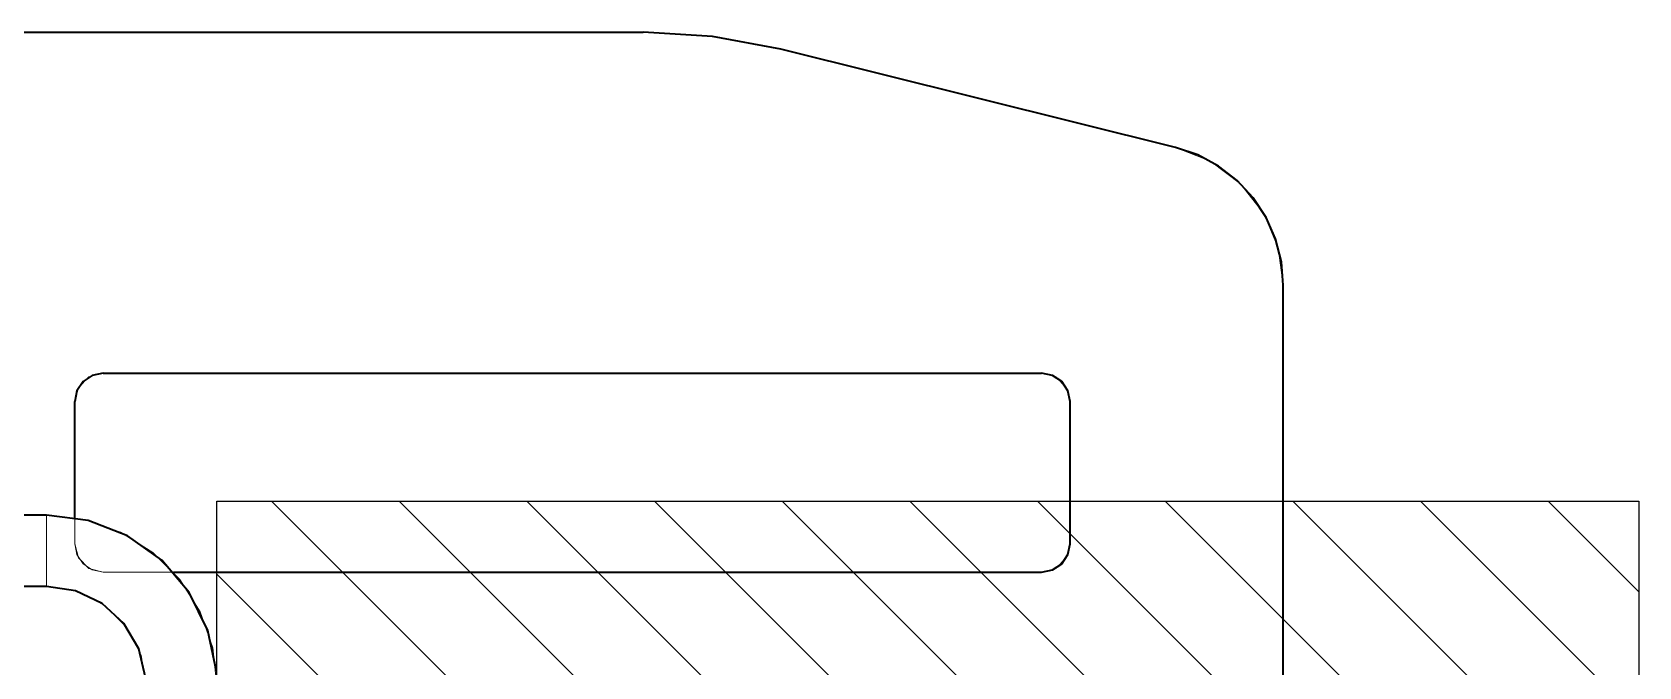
# Model space of a CAD drawing. Extents: x -442948 to -439736, y 420528 to 424220.
# Drawn here: x -441636.7 to -441580.2, y 423962.8 to 423985.1 of the extents above; entities that cross this region are included whole.
import ezdxf

# ---------------------------------------------------------------- set-up
doc = ezdxf.new("R2010")
doc.units = 0
doc.linetypes.add('DASHED2', pattern=[9.525, 6.35, -3.175])
for name, color, linetype, lineweight in [('GIZLI', 8, 'DASHED2', 18), ('GORUNEN', 7, 'Continuous', 35), ('TEGET', 8, 'Continuous', 18)]:
    doc.layers.add(name, color=color, linetype=linetype, lineweight=lineweight)

# ---------------------------------------------------------------- blocks, each defined once
blk = doc.blocks.new('DEDEDED')
h = blk.add_hatch()
h.set_pattern_fill('ANSI31', color=4)
h.paths.add_polyline_path([(-441706.168, 420552.951), (-441756.173, 420552.951), (-441756.173, 420517.951), (-441706.168, 420517.951)])
for p, q in [((-441706.168, 420552.951), (-441756.173, 420552.951)), ((-441756.173, 420552.951), (-441756.173, 420517.951)), ((-441706.168, 420517.951), (-441706.168, 420552.951))]:
    blk.add_line(p, q)

msp = doc.modelspace()

# ---------------------------------------------------------------- linework, layer by layer
at = {"layer": 'GIZLI', "color": 6}
for points in [[(-441765.196, 423985.116), (-441615.215, 423985.116)], [(-441610.377, 423984.522), (-441612.778, 423984.967), (-441615.215, 423985.116)], [(-441596.496, 423981.061), (-441610.377, 423984.522)], [(-441592.706, 423976.21), (-441592.881, 423977.521), (-441593.393, 423978.74), (-441594.207, 423979.782), (-441595.266, 423980.574), (-441596.496, 423981.061)], [(-441592.706, 423976.21), (-441592.706, 423940.116)], [(-441634.206, 423973.116), (-441634.706, 423972.982), (-441635.072, 423972.616), (-441635.206, 423972.116)], [(-441601.206, 423973.116), (-441634.206, 423973.116)], [(-441600.206, 423972.116), (-441600.34, 423972.616), (-441600.706, 423972.982), (-441601.206, 423973.116)], [(-441635.206, 423972.116), (-441635.206, 423967.116)], [(-441600.206, 423967.116), (-441600.206, 423972.116)], [(-441635.206, 423967.116), (-441635.206, 423968.032)], [(-441635.206, 423967.116), (-441635.072, 423966.616), (-441634.706, 423966.25), (-441634.206, 423966.116)], [(-441635.206, 423967.116), (-441635.129, 423966.733), (-441634.913, 423966.409), (-441634.589, 423966.193), (-441634.206, 423966.116)], [(-441601.206, 423966.116), (-441600.706, 423966.25), (-441600.34, 423966.616), (-441600.206, 423967.116)], [(-441634.206, 423966.116), (-441601.206, 423966.116)], [(-441634.206, 423966.116), (-441631.734, 423966.116)]]:
    msp.add_lwpolyline(points, dxfattribs=at)
at = {"layer": 'GIZLI', "color": 3}
for points in [[(-441636.206, 423968.116), (-441662.206, 423968.116)], [(-441630.206, 423962.116), (-441630.356, 423963.451), (-441630.8, 423964.719), (-441631.515, 423965.857), (-441632.465, 423966.807), (-441633.602, 423967.522), (-441634.871, 423967.966), (-441636.206, 423968.116)], [(-441636.206, 423965.616), (-441662.206, 423965.616)], [(-441632.706, 423962.116), (-441632.877, 423963.198), (-441633.374, 423964.173), (-441634.148, 423964.948), (-441635.124, 423965.445), (-441636.206, 423965.616)]]:
    msp.add_lwpolyline(points, dxfattribs=at)
at = {"layer": 'GORUNEN', "color": 6}
for points in [[(-441765.196, 423985.116), (-441615.215, 423985.116)], [(-441610.377, 423984.522), (-441612.778, 423984.967), (-441615.215, 423985.116)], [(-441596.496, 423981.061), (-441610.377, 423984.522)], [(-441592.706, 423976.21), (-441592.774, 423977.035), (-441592.978, 423977.838), (-441593.312, 423978.595), (-441593.766, 423979.288), (-441594.328, 423979.896), (-441594.982, 423980.403), (-441595.712, 423980.795), (-441596.496, 423981.061)], [(-441592.706, 423940.116), (-441592.706, 423976.21)], [(-441634.206, 423973.116), (-441634.589, 423973.04), (-441634.913, 423972.823), (-441635.129, 423972.499), (-441635.206, 423972.116)], [(-441634.206, 423973.116), (-441601.206, 423973.116)], [(-441600.206, 423972.116), (-441600.282, 423972.499), (-441600.499, 423972.823), (-441600.823, 423973.04), (-441601.206, 423973.116)], [(-441635.206, 423968.032), (-441635.206, 423972.116)], [(-441600.206, 423967.116), (-441600.206, 423972.116)], [(-441601.206, 423966.116), (-441600.823, 423966.193), (-441600.499, 423966.409), (-441600.282, 423966.733), (-441600.206, 423967.116)], [(-441631.734, 423966.116), (-441601.206, 423966.116)]]:
    msp.add_lwpolyline(points, dxfattribs=at)
at = {"layer": 'GORUNEN', "color": 3}
for points in [[(-441636.206, 423968.116), (-441662.206, 423968.116)], [(-441630.227, 423962.616), (-441630.532, 423964.068), (-441631.184, 423965.4), (-441632.144, 423966.532), (-441633.351, 423967.394), (-441634.734, 423967.933), (-441636.206, 423968.116)], [(-441636.206, 423965.616), (-441662.206, 423965.616)], [(-441632.718, 423962.408), (-441632.957, 423963.417), (-441633.481, 423964.312), (-441634.244, 423965.015), (-441635.18, 423965.462), (-441636.206, 423965.616)]]:
    msp.add_lwpolyline(points, dxfattribs=at)
at = {"layer": 'TEGET'}
msp.add_lwpolyline([(-441636.206, 423968.116), (-441636.206, 423965.616)], dxfattribs=at)

# ---------------------------------------------------------------- block references
at = {"xscale": -1}
msp.add_blockref('DEDEDED', (-883336.373, 3415.665), dxfattribs=at)

doc.saveas('drawing.dxf')
